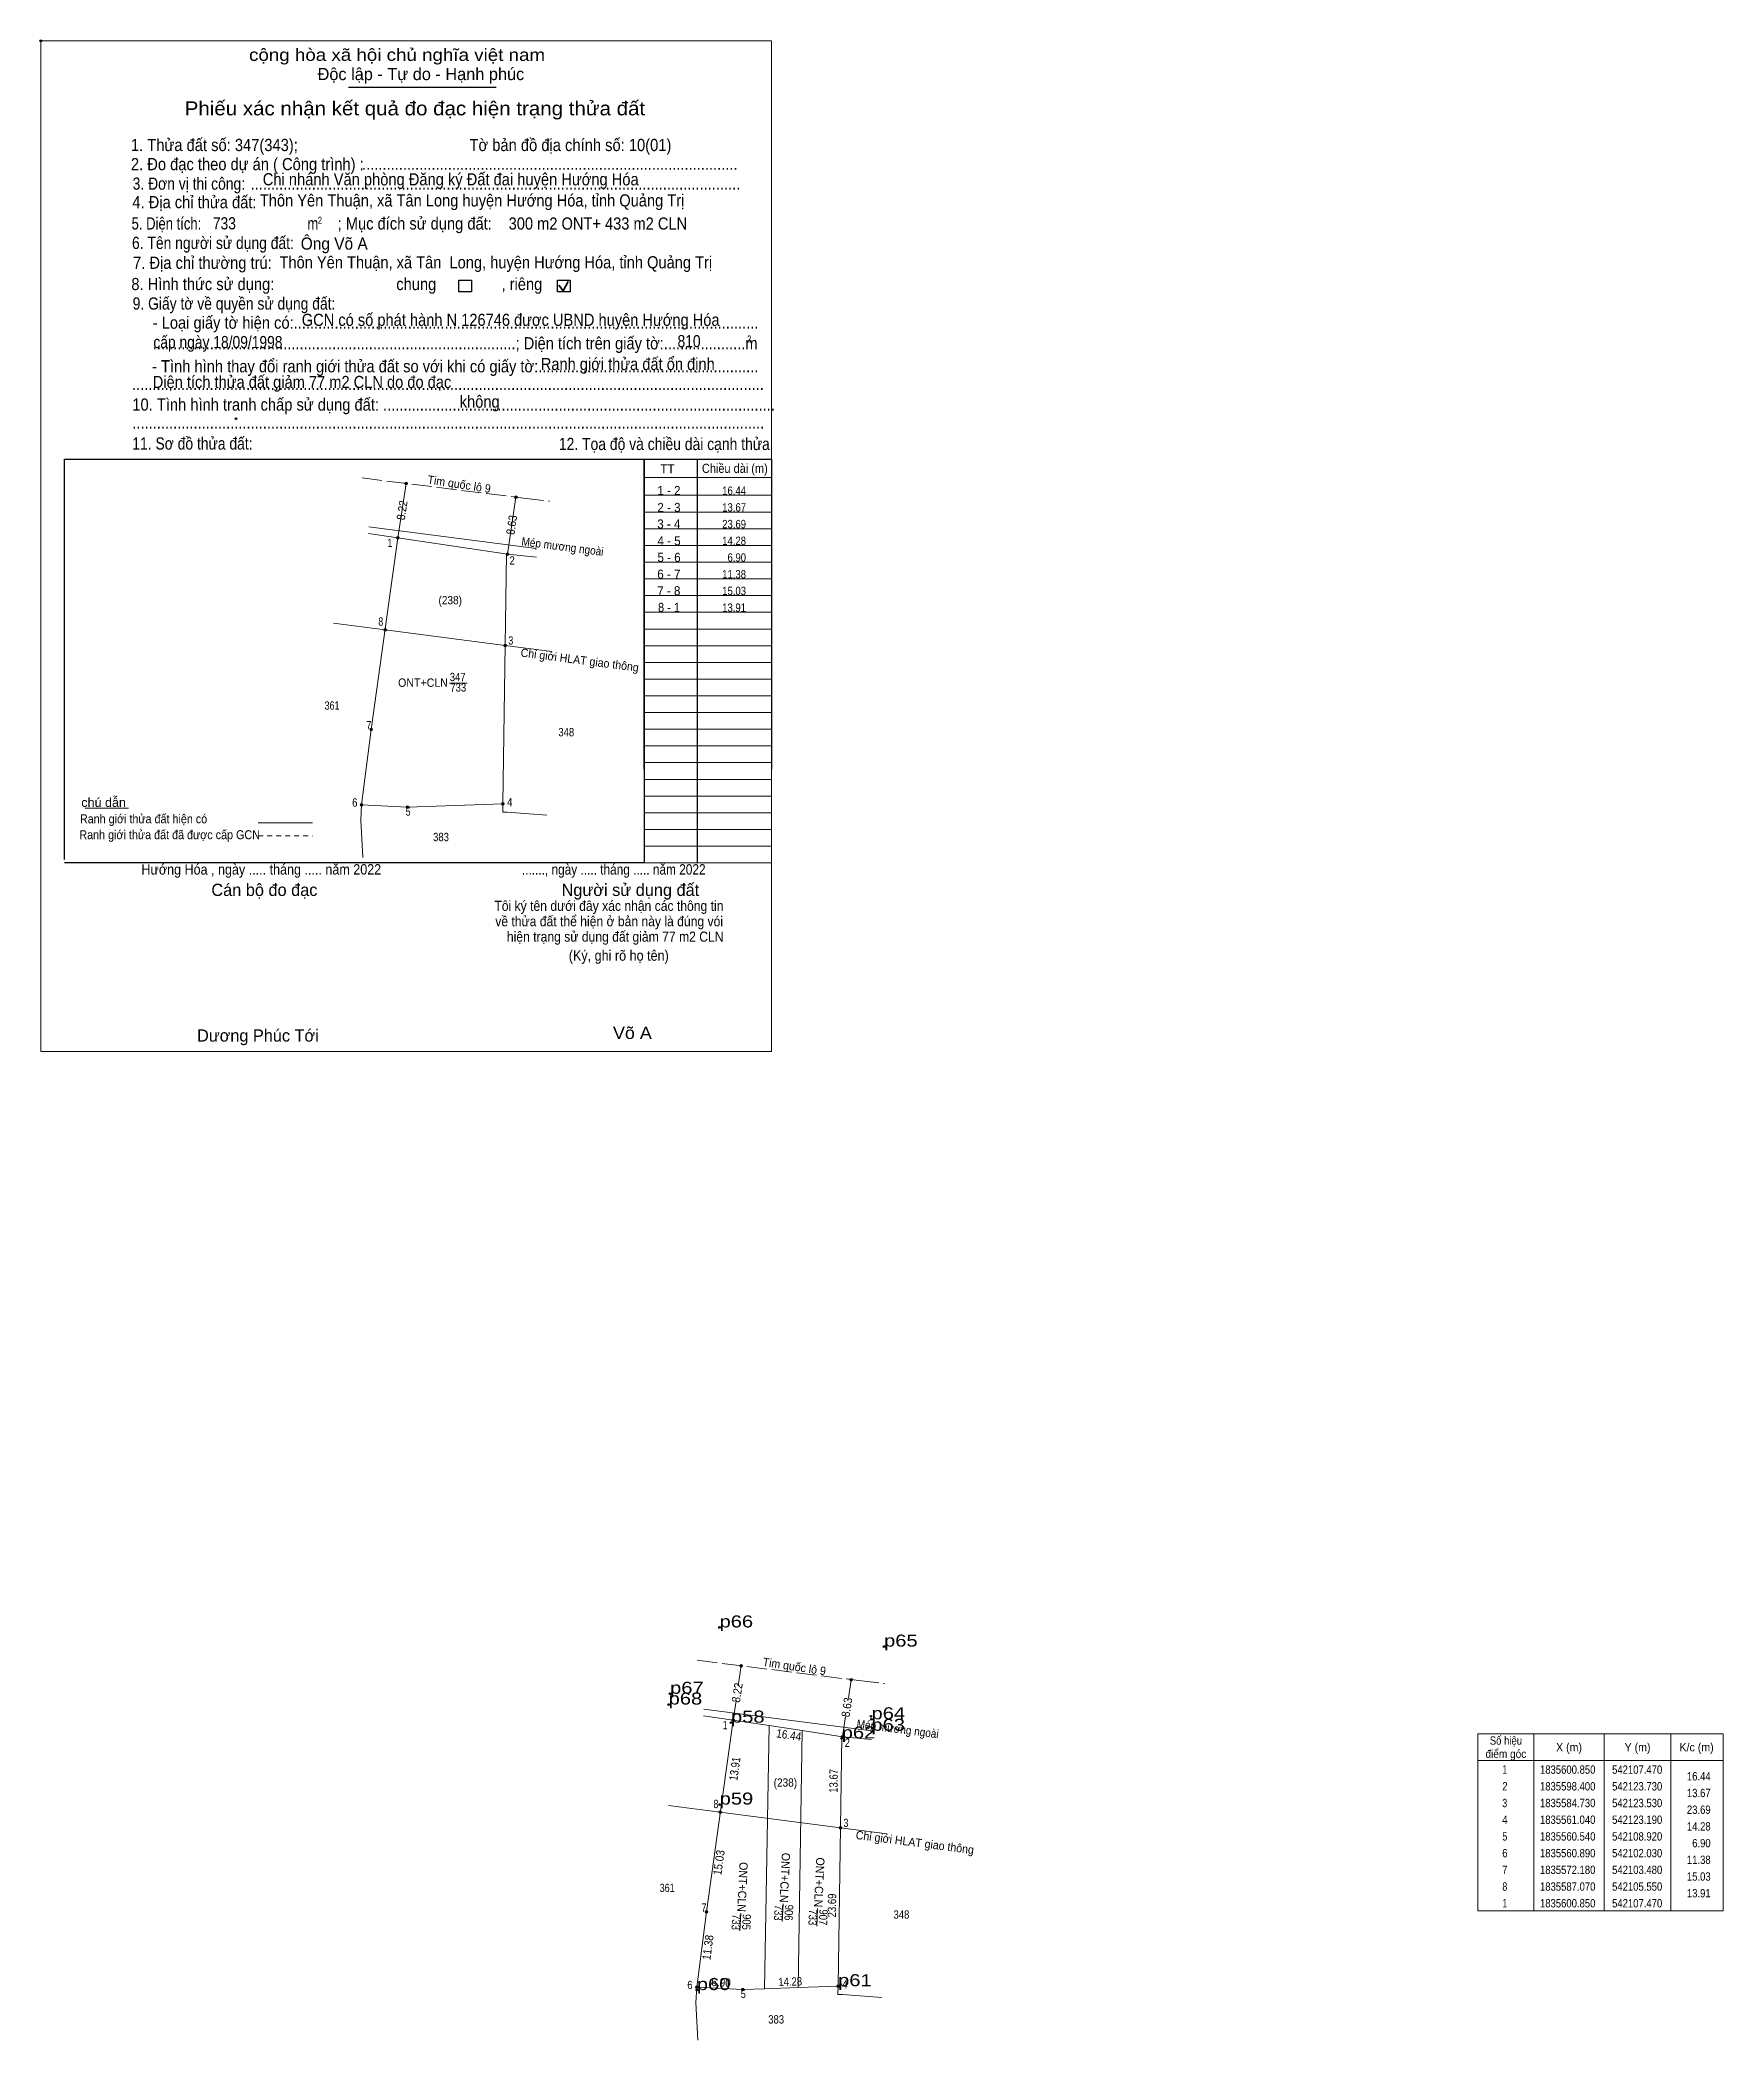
# Model space of a CAD drawing. Header units: metres. Extents: x 542004 to 542256, y 1835553 to 1835852.
import ezdxf
from ezdxf.enums import TextEntityAlignment as Align

# ---------------------------------------------------------------- set-up
doc = ezdxf.new("R2010")
doc.units = ezdxf.units.M
doc.header["$LTSCALE"] = 0.5
doc.header["$PDMODE"] = 32
doc.header["$PDSIZE"] = 0.25
doc.linetypes.add('LONG_DASHED', pattern=[7.5, 6, -1.5])
doc.linetypes.add('SHORT_DASHED', pattern=[2.7, 1.5, -1.2])
for name, color, linetype in [('1', 7, 'Continuous'), ('12', 7, 'Continuous'), ('7', 7, 'Continuous')]:
    doc.layers.add(name, color=color, linetype=linetype)
for name, color, linetype, lineweight in [('10', 7, 'Continuous', 13), ('17', 7, 'Continuous', 13), ('2', 7, 'Continuous', 25), ('23', 7, 'Continuous', 13), ('30', 7, 'Continuous', 13), ('36', 7, 'Continuous', 13), ('6', 7, 'Continuous', 13), ('63', 7, 'Continuous', 13)]:
    doc.layers.add(name, color=color, linetype=linetype, lineweight=lineweight)

msp = doc.modelspace()

# ---------------------------------------------------------------- hatches: boundary and pattern name
at = {"layer": '63'}
for points in [[(542058.72, 1835785.92, 1), (542058.32, 1835785.92, 1)], [(542075.17, 1835783.85, 1), (542074.77, 1835783.85, 1)], [(542057.5, 1835777.79, 1), (542057.1, 1835777.79, 1)], [(542073.88, 1835775.32, 1), (542073.48, 1835775.32, 1)], [(542055.58, 1835764.01, 1), (542055.18, 1835764.01, 1)], [(542073.56, 1835761.67, 1), (542073.16, 1835761.67, 1)], [(542053.51, 1835749.12, 1), (542053.11, 1835749.12, 1)], [(542052.06, 1835737.83, 1), (542051.66, 1835737.83, 1)], [(542073.22, 1835737.98, 1), (542072.82, 1835737.98, 1)], [(542058.95, 1835737.48, 1), (542058.55, 1835737.48, 1)], [(542108.89, 1835608.98, 1), (542108.49, 1835608.98, 1)], [(542125.34, 1835606.91, 1), (542124.94, 1835606.91, 1)], [(542107.67, 1835600.85, 1), (542107.27, 1835600.85, 1)], [(542124.05, 1835598.38, 1), (542123.65, 1835598.38, 1)], [(542105.75, 1835587.07, 1), (542105.35, 1835587.07, 1)], [(542123.73, 1835584.73, 1), (542123.33, 1835584.73, 1)], [(542103.68, 1835572.18, 1), (542103.28, 1835572.18, 1)], [(542102.23, 1835560.89, 1), (542101.83, 1835560.89, 1)], [(542109.12, 1835560.54, 1), (542108.72, 1835560.54, 1)], [(542123.39, 1835561.04, 1), (542122.99, 1835561.04, 1)]]:
    msp.add_hatch(color=256, dxfattribs=at).paths.add_polyline_path(points)

# ---------------------------------------------------------------- linework, layer by layer
at = {"layer": '10'}
for p, q in [((542051.86, 1835737.83), (542058.75, 1835737.48)), ((542102.03, 1835560.89), (542108.92, 1835560.54))]:
    msp.add_line(p, q, dxfattribs=at)
for points in [[(542051.86, 1835737.83), (542053.31, 1835749.12), (542057.3, 1835777.79)], [(542102.03, 1835560.89), (542103.48, 1835572.18), (542107.47, 1835600.85)]]:
    msp.add_lwpolyline(points, dxfattribs=at)
at = {"layer": '17'}
msp.add_line((542010.5, 1835737.34), (542016.95, 1835737.34), dxfattribs=at)
at = {"layer": '2'}
for p, q in [((542049.9, 1835845.22), (542072.01, 1835845.22)), ((542007.4, 1835789.56), (542094.15, 1835789.56)), ((542007.4, 1835729.63), (542007.4, 1835789.56)), ((542094.15, 1835789.56), (542094.15, 1835729.14)), ((542094.15, 1835729.14), (542007.4, 1835729.14))]:
    msp.add_line(p, q, dxfattribs=at)
at = {"layer": '2', "lineweight": 35}
for p, q in [((542082.02, 1835814.77), (542082.78, 1835816.13)), ((542081.4, 1835815.58), (542082.02, 1835814.77))]:
    msp.add_line(p, q, dxfattribs=at)
at = {"layer": '2', "lineweight": 13}
msp.add_lwpolyline([(542003.84, 1835852.16), (542113.2, 1835852.16), (542113.2, 1835700.91), (542003.84, 1835700.91)], close=True, dxfattribs=at)
at = {"layer": '2'}
for points in [[(542066.41, 1835816.36), (542068.29, 1835816.36), (542068.29, 1835814.61), (542066.41, 1835814.61)], [(542081.19, 1835816.36), (542083.07, 1835816.36), (542083.07, 1835814.61), (542081.19, 1835814.61)]]:
    msp.add_lwpolyline(points, close=True, dxfattribs=at)
at = {"layer": '2', "linetype": 'LONG_DASHED', "lineweight": 13}
for points in [[(542051.92, 1835786.75), (542076.11, 1835783.72), (542079.98, 1835783.27)], [(542102.09, 1835609.81), (542126.28, 1835606.78), (542130.15, 1835606.33)]]:
    msp.add_lwpolyline(points, dxfattribs=at)
at = {"layer": '2'}
for p in [(542003.84, 1835852.16), (542033.06, 1835795.6)]:
    msp.add_point(p, dxfattribs=at)
at = {"layer": '23'}
for p, q in [((542052.87, 1835778.44), (542057.3, 1835777.79)), ((542057.3, 1835777.79), (542073.68, 1835775.32)), ((542078.04, 1835774.89), (542073.68, 1835775.32)), ((542103.04, 1835601.5), (542107.47, 1835600.85)), ((542107.47, 1835600.85), (542112.86, 1835600.05)), ((542112.85, 1835600.04), (542117.8, 1835599.3)), ((542117.8, 1835599.3), (542123.85, 1835598.38)), ((542128.21, 1835597.95), (542123.85, 1835598.38))]:
    msp.add_line(p, q, dxfattribs=at)
at = {"layer": '30', "lineweight": 25}
for p, q in [((542094.15, 1835743.18), (542094.15, 1835789.56)), ((542102.11, 1835789.56), (542102.11, 1835729.14))]:
    msp.add_line(p, q, dxfattribs=at)
at = {"layer": '30'}
for p, q in [((542094.15, 1835786.83), (542113.2, 1835786.83)), ((542094.15, 1835784.18), (542113.2, 1835784.18)), ((542094.1, 1835781.63), (542113.15, 1835781.63)), ((542094.15, 1835779.14), (542113.2, 1835779.14)), ((542094.15, 1835776.64), (542113.2, 1835776.64)), ((542094.15, 1835774.14), (542113.2, 1835774.14)), ((542094.15, 1835771.64), (542113.2, 1835771.64)), ((542094.15, 1835769.14), (542113.2, 1835769.14)), ((542094.15, 1835766.64), (542113.2, 1835766.64)), ((542094.15, 1835764.14), (542113.2, 1835764.14)), ((542094.15, 1835761.64), (542113.2, 1835761.64)), ((542094.15, 1835759.14), (542113.2, 1835759.14)), ((542094.15, 1835756.64), (542113.2, 1835756.64)), ((542094.15, 1835754.14), (542113.2, 1835754.14)), ((542094.15, 1835751.64), (542113.2, 1835751.64)), ((542094.15, 1835749.14), (542113.2, 1835749.14)), ((542094.15, 1835746.64), (542113.2, 1835746.64)), ((542094.15, 1835744.14), (542113.2, 1835744.14)), ((542094.15, 1835741.64), (542113.2, 1835741.64)), ((542094.15, 1835739.14), (542113.2, 1835739.14)), ((542094.15, 1835739.13), (542113.2, 1835739.13)), ((542094.15, 1835736.64), (542113.2, 1835736.64)), ((542094.15, 1835734.14), (542113.2, 1835734.14)), ((542094.15, 1835731.64), (542113.2, 1835731.64)), ((542094.15, 1835729.14), (542113.2, 1835729.14))]:
    msp.add_line(p, q, dxfattribs=at)
at = {"layer": '30', "lineweight": 25}
msp.add_lwpolyline([(542094.15, 1835789.56), (542113.2, 1835789.56), (542113.2, 1835743.18)], dxfattribs=at)
at = {"layer": '36'}
for p, q in [((542052.93, 1835779.45), (542078.01, 1835776.2)), ((542073, 1835736.75), (542073.02, 1835737.98)), ((542103.1, 1835602.51), (542128.18, 1835599.26)), ((542112.19, 1835560.66), (542112.85, 1835600.04)), ((542117.8, 1835599.3), (542117.19, 1835560.83)), ((542123.19, 1835561.04), (542123.73, 1835598.4)), ((542117.19, 1835560.83), (542123.19, 1835561.04)), ((542123.17, 1835559.81), (542123.19, 1835561.04))]:
    msp.add_line(p, q, dxfattribs=at)
for points in [[(542058.75, 1835737.48), (542073.02, 1835737.98), (542073.56, 1835775.34)], [(542047.64, 1835765), (542055.38, 1835764.01), (542073.36, 1835761.67), (542080.35, 1835760.77)], [(542051.86, 1835737.83), (542051.72, 1835735.52), (542052.02, 1835729.93)], [(542073, 1835736.75), (542073.66, 1835736.72), (542079.57, 1835736.28)], [(542097.81, 1835588.06), (542105.55, 1835587.07), (542123.53, 1835584.73), (542130.52, 1835583.83)], [(542102.03, 1835560.89), (542101.89, 1835558.58), (542102.19, 1835552.99)], [(542108.92, 1835560.54), (542112.19, 1835560.66), (542117.19, 1835560.83)], [(542123.17, 1835559.81), (542123.83, 1835559.78), (542129.74, 1835559.34)]]:
    msp.add_lwpolyline(points, dxfattribs=at)
at = {"layer": '6'}
msp.add_line((542036.36, 1835735.16), (542044.5, 1835735.16), dxfattribs=at)
at = {"layer": '6', "linetype": 'SHORT_DASHED'}
msp.add_line((542036.36, 1835733.17), (542044.5, 1835733.17), dxfattribs=at)
at = {"layer": '63'}
for p, q in [((542058.52, 1835785.92), (542057.3, 1835777.79)), ((542074.97, 1835783.85), (542073.68, 1835775.32)), ((542065, 1835756.03), (542067.64, 1835756.03)), ((542108.69, 1835608.98), (542108.24, 1835605.99)), ((542125.14, 1835606.91), (542124.72, 1835604.13)), ((542107.91, 1835603.75), (542107.47, 1835600.85)), ((542124.31, 1835601.41), (542123.85, 1835598.38)), ((542227.35, 1835598.8), (542227.35, 1835572.3)), ((542237.85, 1835598.8), (542237.85, 1835572.3)), ((542247.85, 1835598.8), (542247.85, 1835572.3)), ((542218.95, 1835594.8), (542255.65, 1835594.8)), ((542114.96, 1835573.36), (542114.83, 1835570.73)), ((542108.62, 1835571.96), (542108.49, 1835569.33)), ((542120.11, 1835572.66), (542119.98, 1835570.03))]:
    msp.add_line(p, q, dxfattribs=at)
msp.add_lwpolyline([(542218.95, 1835598.8), (542255.65, 1835598.8), (542255.65, 1835572.3), (542218.95, 1835572.3)], close=True, dxfattribs=at)
for centre in [(542058.52, 1835785.92), (542074.97, 1835783.85), (542057.3, 1835777.79), (542073.68, 1835775.32), (542055.38, 1835764.01), (542073.36, 1835761.67), (542053.31, 1835749.12), (542051.86, 1835737.83), (542073.02, 1835737.98), (542058.75, 1835737.48), (542108.69, 1835608.98), (542125.14, 1835606.91), (542107.47, 1835600.85), (542123.85, 1835598.38), (542105.55, 1835587.07), (542123.53, 1835584.73), (542103.48, 1835572.18), (542102.03, 1835560.89), (542108.92, 1835560.54), (542123.19, 1835561.04)]:
    msp.add_circle(centre, 0.2, dxfattribs=at)
at = {"layer": '7'}
for p in [(542105.44, 1835614.73), (542130.07, 1835611.87), (542097.82, 1835603.19), (542098.04, 1835604.8), (542107.16, 1835600.48), (542128.11, 1835601.45), (542128.19, 1835600.98), (542123.73, 1835598.11), (542105.46, 1835588.22), (542102.04, 1835560.47), (542123.19, 1835561.04)]:
    msp.add_point(p, dxfattribs=at)

# ---------------------------------------------------------------- texts
at = {"layer": '1'}
for s, width, p in [('(238)', 0.9, (542065.125, 1835767.83)), ('ONT+CLN', 0.95, (542061.05, 1835755.49)), ('347', 0.85, (542066.245, 1835756.33)), ('733', 0.85, (542066.325, 1835754.77)), ('361', 0.8, (542047.43, 1835752.07)), ('348', 0.85, (542082.495, 1835748.08)), ('383', 0.85, (542063.745, 1835732.39)), ('(238)', 0.9, (542115.295, 1835590.89)), ('361', 0.8, (542097.6, 1835575.13)), ('348', 0.85, (542132.665, 1835571.14)), ('383', 0.85, (542113.915, 1835555.45))]:
    msp.add_text(s, height=1.25, dxfattribs=dict(at, width=width)).set_placement(p, align=Align.CENTER)
for s, width, p in [('ONT+CLN', 0.95, (542108.2557, 1835575.9092)), ('ONT+CLN', 0.95, (542114.5957, 1835577.3092)), ('ONT+CLN', 0.95, (542119.7457, 1835576.6092)), ('733', 0.85, (542107.2944, 1835570.6692)), ('905', 0.85, (542108.8539, 1835570.6792)), ('733', 0.85, (542113.6344, 1835572.0692)), ('906', 0.85, (542115.193, 1835572.0792)), ('733', 0.85, (542118.7844, 1835571.3692)), ('907', 0.85, (542120.3439, 1835571.3792))]:
    msp.add_text(s, height=1.25, rotation=267.325, dxfattribs=dict(at, width=width)).set_placement(p, align=Align.CENTER)
at = {"layer": '10'}
for s, height, width, p in [('2 - 3', 1.364, 0.95, (542097.87, 1835781.65)), ('1 - 2', 1.364, 0.95, (542097.86, 1835784.18)), ('3 - 4', 1.364, 0.95, (542097.85, 1835779.18)), ('4 - 5', 1.364, 0.95, (542097.885, 1835776.66)), ('5 - 6', 1.364, 0.95, (542097.885, 1835774.18)), ('6 - 7', 1.364, 0.95, (542097.855, 1835771.67)), ('7 - 8', 1.364, 0.95, (542097.845, 1835769.18)), ('8 - 1', 1.36, 0.9, (542097.87, 1835766.7))]:
    msp.add_text(s, height=height, dxfattribs=dict(at, width=width)).set_placement(p, align=Align.CENTER)
at = {"layer": '12', "width": 1.25}
for s, p in [('p66', (542105.44, 1835614.73)), ('p65', (542130.07, 1835611.86)), ('p67', (542098.04, 1835604.8)), ('p68', (542097.82, 1835603.19)), ('p58', (542107.16, 1835600.48)), ('p63', (542128.18, 1835599.26)), ('p64', (542128.19, 1835600.98)), ('p62', (542123.73, 1835598.11)), ('p59', (542105.46, 1835588.22)), ('p60', (542102.04, 1835560.46)), ('p61', (542123.19, 1835561.04))]:
    msp.add_text(s, height=1.8, dxfattribs=at).set_placement(p)
at = {"layer": '2'}
for s, height, width, p in [('cộng hòa xã hội chủ nghĩa việt nam', 1.825, 1.15, (542035.01, 1835849.16)), ('1. Thửa đất số: 347(343);                                          Tờ bản đồ địa chính số: 10(01)', 1.83, 0.9, (542017.33, 1835835.66)), ('2. Đo đạc theo dự án ( Công trình) : ', 1.827, 0.9, (542017.33, 1835832.8)), ('3. Đơn vị thi công:', 1.827, 0.85, (542017.59, 1835829.88)), ('Chi nhánh Văn phòng Đăng ký Đất đai huyện Hướng Hóa', 1.825, 0.9, (542037.06, 1835830.53)), ('............................................................................................', 1.827, 0.9, (542051.93, 1835832.86)), ('4. Địa chỉ thửa đất:', 1.827, 0.9, (542017.54, 1835827.11)), ('........................................................................................................................', 1.827, 0.9, (542035.24, 1835829.88)), ('Thôn Yên Thuận, xã Tân Long huyện Hướng Hóa, tỉnh Quảng Trị', 1.82, 0.9, (542036.63, 1835827.37)), ('5. Diện tích:', 1.827, 0.8, (542017.43, 1835823.92)), ('733', 1.82, 0.85, (542029.59, 1835823.94)), ('m', 1.825, 0.8, (542043.75, 1835823.92)), ('2', 1.043, 0.8, (542045.31, 1835824.79)), ('; Mục đích sử dụng đất:', 1.825, 0.9, (542048.27, 1835823.92)), ('300 m2 ONT+ 433 m2 CLN', 1.82, 0.9, (542073.87, 1835823.91)), ('6. Tên người sử dụng đất:', 1.827, 0.85, (542017.49, 1835821.01)), ('Ông Võ A', 1.82, 0.95, (542042.75, 1835820.91)), ('7. Địa chỉ thường trú:', 1.827, 0.9, (542017.65, 1835818.04)), ('Thôn Yên Thuận, xã Tân  Long, huyện Hướng Hóa, tỉnh Quảng Trị', 1.82, 0.9, (542039.57, 1835818.11)), ('8. Hình thức sử dụng:', 1.827, 0.9, (542017.39, 1835814.85)), ('chung                , riêng', 1.825, 0.9, (542057.05, 1835814.85)), ('9. Giấy tờ về quyền sử dụng đất:', 1.827, 0.85, (542017.59, 1835811.94)), ('     - Loại giấy tờ hiện có:..................................................................................................................', 1.825, 0.9, (542017.54, 1835809.08)), ('GCN có số phát hành N 126746 được UBND huyện Hướng Hóa ', 1.82, 0.9, (542042.9, 1835809.5)), ('cấp ngày 18/09/1998', 1.82, 0.85, (542020.69, 1835806.17)), ('     .........................................................................................; Diện tích trên giấy tờ:....................m', 1.825, 0.9, (542017.54, 1835805.99)), ('810', 1.82, 0.85, (542099.15, 1835806.31)), ('2', 1.043, 0.8, (542109.57, 1835807.02)), ('     - Tình hình thay đổi ranh giới thửa đất so với khi có giấy tờ:......................................................', 1.825, 0.9, (542017.44, 1835802.55)), ('Ranh giới thửa đất ổn định', 1.82, 0.9, (542078.68, 1835802.89)), ('Diện tích thửa đất giảm 77 m2 CLN do đo đạc', 1.82, 0.9, (542020.59, 1835800.2)), ('...........................................................................................................................................................', 1.825, 0.9, (542017.49, 1835799.9)), ('10. Tình hình tranh chấp sử dụng đất: ................................................................................................', 1.827, 0.9, (542017.54, 1835796.82)), ('không', 1.825, 0.9, (542066.54, 1835797.26)), ('11. Sơ đồ thửa đất:', 1.827, 0.85, (542017.54, 1835790.99)), ('...........................................................................................................................................................', 1.825, 0.9, (542017.54, 1835794.12)), ('12. Tọa độ và chiều dài cạnh thửa', 1.83, 0.85, (542081.39, 1835790.92)), ('Hướng Hóa , ngày ..... tháng ..... năm 2022', 1.56, 0.9, (542018.9, 1835727.39)), ('......., ngày ..... tháng ..... năm 2022', 1.56, 0.85, (542075.85, 1835727.39)), ('(Ký, ghi rõ họ tên)', 1.565, 0.9, (542082.87, 1835714.5)), ('Võ A', 1.82, 1.1, (542089.49, 1835702.79))]:
    msp.add_text(s, height=height, dxfattribs=dict(at, width=width)).set_placement(p)
for s, height, p in [('Độc lập - Tự do - Hạnh phúc', 1.825, (542045.27, 1835846.28)), ('Cán bộ đo đạc', 1.825, (542029.37, 1835724.19)), ('Người sử dụng đất', 1.825, (542081.79, 1835724.19)), ('Dương Phúc Tới', 1.82, (542027.23, 1835702.4))]:
    msp.add_text(s, height=height, dxfattribs=at).set_placement(p)
for s, height, width, p in [('Phiếu xác nhận kết quả đo đạc hiện trạng thửa đất', 2.086, 1.1, (542059.84, 1835841.01)), ('Tôi ký tên dưới đây xác nhận các thông tin', 1.508, 0.9, (542088.88, 1835721.96)), ('về thửa đất thể hiện ở bản này là đúng vói', 1.508, 0.9, (542088.915, 1835719.65)), ('hiện trạng sử dụng đất giảm 77 m2 CLN', 1.51, 0.9, (542089.82, 1835717.35))]:
    msp.add_text(s, height=height, dxfattribs=dict(at, width=width)).set_placement(p, align=Align.CENTER)
msp.add_text('.', height=0.5216, dxfattribs=at).set_placement((542033.0461, 1835795.31), align=Align.CENTER)
at = {"layer": '30'}
for s, height, width, p in [('TT', 1.36, 0.95, (542096.59, 1835787.42)), ('Chiều dài (m)', 1.364, 0.9, (542102.8, 1835787.5))]:
    msp.add_text(s, height=height, dxfattribs=dict(at, width=width)).set_placement(p)
at = {"layer": '6'}
for s, height, width, p in [('chú dẫn', 1.337, 1.05, (542009.9, 1835737.52)), ('Ranh giới thửa đất hiện có ', 1.337, 0.9, (542009.7, 1835735.07)), ('Ranh giới thửa đất đã được cấp GCN', 1.34, 0.9, (542009.6, 1835732.69))]:
    msp.add_text(s, height=height, dxfattribs=dict(at, width=width)).set_placement(p)
at = {"layer": '63'}
for s, rotation, width, p in [('Tim quốc lộ 9', 351.431, 0.95, (542066.3719, 1835785.2066)), ('8.22', 81.466, 0.9, (542058.5317, 1835781.8173)), ('8.63', 81.4, 0.9, (542074.9388, 1835779.6265)), ('Mép mương ngoài', 352.663, 0.9, (542081.8602, 1835775.8687)), ('Chỉ giới HLAT giao thông', 352.663, 0.95, (542084.4352, 1835758.8869)), ('Tim quốc lộ 9', 351.431, 0.95, (542116.5419, 1835608.2666)), ('8.22', 81.466, 0.9, (542108.7017, 1835604.8773)), ('8.63', 81.4, 0.9, (542125.1088, 1835602.6865)), ('Mép mương ngoài', 352.663, 0.9, (542132.0302, 1835598.9287)), ('16.44', 351.431, 0.9, (542115.7169, 1835598.0157)), ('13.91', 82.068, 0.85, (542108.3427, 1835593.4938)), ('13.67', 89.162, 0.85, (542123.1263, 1835591.7559)), ('Chỉ giới HLAT giao thông', 352.663, 0.95, (542134.6052, 1835581.9469)), ('15.03', 82.085, 0.9, (542105.967, 1835579.4589)), ('23.69', 89.178, 0.85, (542122.886, 1835573.111)), ('11.38', 82.681, 0.9, (542104.3076, 1835566.7604)), ('6.90', 357.092, 0.9, (542105.6383, 1835560.9969)), ('14.28', 2.007, 0.85, (542116.0381, 1835561.1034))]:
    msp.add_text(s, height=1.25, rotation=rotation, dxfattribs=dict(at, width=width)).set_placement(p, align=Align.CENTER)
for s, width, p in [('16.44', 0.85, (542109.4, 1835784.22)), ('13.67', 0.85, (542109.4, 1835781.72)), ('23.69', 0.85, (542109.4, 1835779.22)), (' 1', 0.75, (542056.45, 1835776.41)), ('14.28', 0.85, (542109.4, 1835776.72)), (' 2', 0.85, (542074.79, 1835773.78)), ('6.90', 0.85, (542109.4, 1835774.22)), ('11.38', 0.85, (542109.4, 1835771.72)), ('15.03', 0.85, (542109.4, 1835769.22)), ('13.91', 0.85, (542109.4, 1835766.72)), (' 8', 0.8, (542055.1, 1835764.63)), (' 3', 0.8, (542074.56, 1835761.8)), (' 7', 0.8, (542053.31, 1835749.12)), (' 6', 0.85, (542051.23, 1835737.55)), (' 4', 0.85, (542074.43, 1835737.61)), (' 5', 0.8, (542059.19, 1835736.2)), (' 1', 0.75, (542106.62, 1835599.47)), (' 2', 0.85, (542124.96, 1835596.84)), ('16.44', 0.85, (542253.8, 1835591.83)), (' 8', 0.8, (542105.27, 1835587.69)), ('13.67', 0.85, (542253.8, 1835589.33)), (' 3', 0.8, (542124.73, 1835584.86)), ('23.69', 0.85, (542253.8, 1835586.83)), ('14.28', 0.85, (542253.8, 1835584.33)), ('6.90', 0.85, (542253.8, 1835581.83)), ('11.38', 0.85, (542253.8, 1835579.33)), ('15.03', 0.85, (542253.8, 1835576.83)), (' 7', 0.8, (542103.48, 1835572.18)), ('13.91', 0.85, (542253.8, 1835574.33)), (' 6', 0.85, (542101.4, 1835560.61)), (' 4', 0.85, (542124.6, 1835560.67)), (' 5', 0.8, (542109.36, 1835559.26))]:
    msp.add_text(s, height=1.25, dxfattribs=dict(at, width=width)).set_placement(p, align=Align.RIGHT)
for s, width, p in [('Số hiệu', 0.85, (542223.15, 1835597.18)), ('X (m)', 0.95, (542232.6, 1835596.18)), ('Y (m)', 0.95, (542242.855, 1835596.18)), ('K/c (m)', 0.95, (542251.695, 1835596.18)), ('điểm góc', 0.9, (542223.15, 1835595.18)), (' 2', 0.85, (542222.805, 1835590.33)), (' 1', 0.75, (542222.8, 1835592.83)), ('1835600.850', 0.85, (542232.4, 1835592.83)), ('1835598.400', 0.85, (542232.4, 1835590.33)), ('542107.470', 0.85, (542242.8, 1835592.83)), ('542123.730', 0.85, (542242.8, 1835590.33)), (' 3', 0.8, (542222.795, 1835587.83)), ('1835584.730', 0.85, (542232.4, 1835587.83)), ('542123.530', 0.85, (542242.8, 1835587.83)), (' 4', 0.85, (542222.8, 1835585.33)), ('1835561.040', 0.85, (542232.4, 1835585.33)), ('542123.190', 0.85, (542242.8, 1835585.33)), (' 5', 0.8, (542222.805, 1835582.83)), ('1835560.540', 0.85, (542232.4, 1835582.83)), ('542108.920', 0.85, (542242.8, 1835582.83)), (' 6', 0.85, (542222.805, 1835580.33)), ('1835560.890', 0.85, (542232.4, 1835580.33)), ('542102.030', 0.85, (542242.8, 1835580.33)), (' 8', 0.8, (542222.805, 1835575.33)), (' 7', 0.8, (542222.805, 1835577.83)), ('1835572.180', 0.85, (542232.4, 1835577.83)), ('1835587.070', 0.85, (542232.4, 1835575.33)), ('542103.480', 0.85, (542242.8, 1835577.83)), ('542105.550', 0.85, (542242.8, 1835575.33)), (' 1', 0.75, (542222.8, 1835572.83)), ('1835600.850', 0.85, (542232.4, 1835572.83)), ('542107.470', 0.85, (542242.8, 1835572.83))]:
    msp.add_text(s, height=1.25, dxfattribs=dict(at, width=width)).set_placement(p, align=Align.CENTER)

doc.saveas('drawing.dxf')
